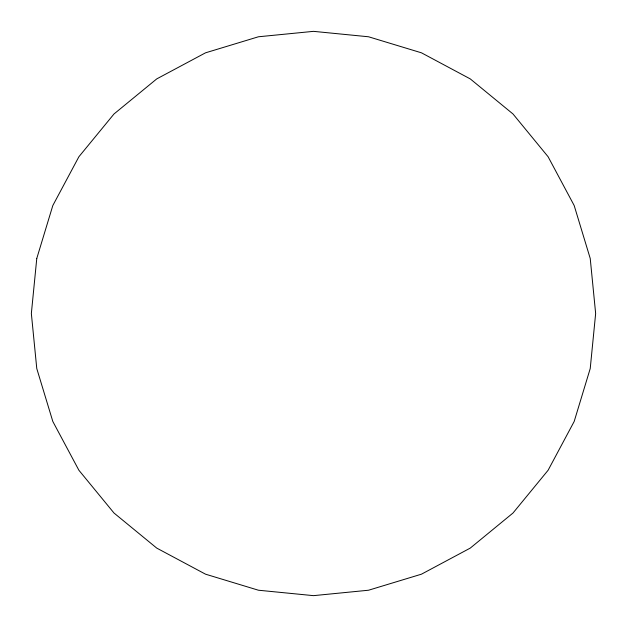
<?xml version="1.0" encoding="UTF-8"?>
<svg xmlns="http://www.w3.org/2000/svg" width="627" height="627" viewBox="0 0 627 627"><rect width="100%" height="100%" fill="white"/><g stroke="black" fill="none" stroke-linecap="round" stroke-linejoin="round"><path stroke-width="0.94" d="M36.774 258.457L31.35 313.5L36.774 368.543L52.825 421.477L78.9 470.258L113.989 513.011L156.742 548.1L205.523 574.175L258.457 590.226L313.5 595.65L368.543 590.226L421.477 574.175L470.258 548.1L513.011 513.011L548.1 470.258L574.175 421.477L590.226 368.543L595.65 313.5L590.226 258.457L574.175 205.523L548.1 156.742L513.011 113.989L470.258 78.9L421.477 52.825L368.543 36.774L313.5 31.35L258.457 36.774L205.523 52.825L156.742 78.9L113.989 113.989L78.9 156.742L52.825 205.523L36.774 258.457"/></g></svg>
